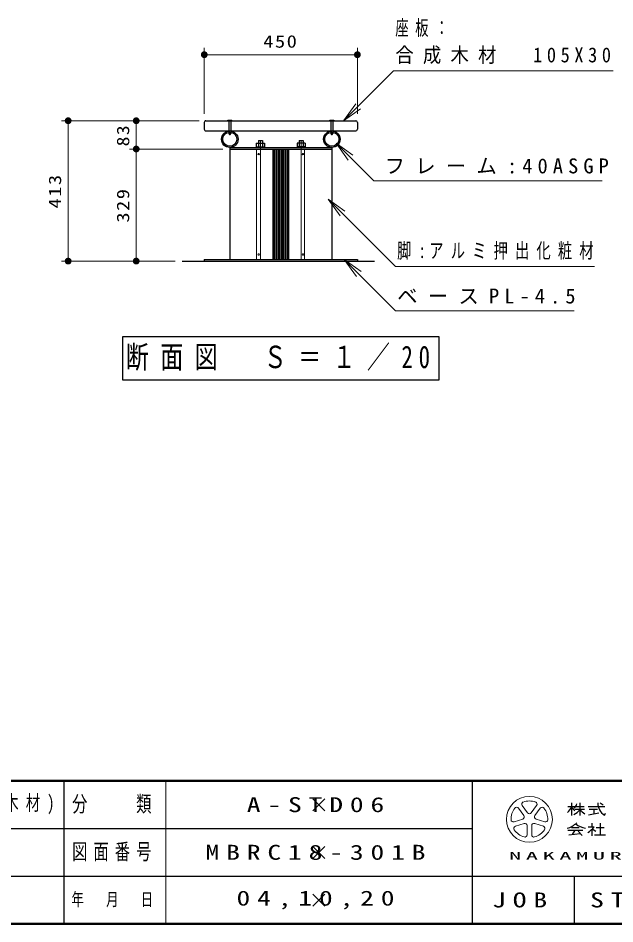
# Model space of a CAD drawing. Units: millimetres on the paper, with parts at other scales. Extents: x -365 to 0, y 0 to 257.
# Drawn here: x -136.7 to -49, y 0 to 133.1 of the extents above; entities that cross this region are included whole.
import ezdxf

# ---------------------------------------------------------------- set-up
doc = ezdxf.new("R2010")
doc.units = ezdxf.units.MM
doc.linetypes.add('USER2', pattern=[6, 3, -1, 1, -1])
doc.layers.add('layer1', color=7, linetype='Continuous', lineweight=25)
doc.layers.add('layer2', color=4, linetype='Continuous', lineweight=13)
doc.styles.add('ＭＳ ゴシック', font='')
doc.styles.get('ＭＳ ゴシック').set_extended_font_data('MS Gothic')

# ---------------------------------------------------------------- blocks, each defined once
blk = doc.blocks.new('x')
at = {"color": 0, "linetype": 'Continuous', "lineweight": -2}
for p, q in [((-0.884, -0.884), (0.884, 0.884)), ((0.884, -0.884), (-0.884, 0.884))]:
    blk.add_line(p, q, dxfattribs=at)
blk = doc.blocks.new('filled_dot')
at = {"color": 0, "linetype": 'Continuous', "lineweight": -2, "const_width": 1.25}
blk.add_lwpolyline([(-0.625, 0, 1), (0.625, 0, 1)], format="xyb", close=True, dxfattribs=at)
blk = doc.blocks.new('open_arrow')
at = {"color": 0, "linetype": 'Continuous', "lineweight": -2}
blk.add_lwpolyline([(7.5, 1.25), (0, 0), (7.5, -1.25)], dxfattribs=at)

msp = doc.modelspace()

# ---------------------------------------------------------------- linework, layer by layer
at = {"layer": 'layer1', "lineweight": 13}
for p, q in [((-109.353, 119.021), (-109.353, 128.727)), ((-86.853, 119.021), (-86.853, 128.727)), ((-109.353, 127.727), (-86.853, 127.727)), ((-110.103, 118.021), (-130.353, 118.021)), ((-129.353, 97.396), (-129.353, 118.021)), ((-119.353, 113.866), (-119.353, 118.021)), ((-106.603, 113.866), (-120.353, 113.866)), ((-119.353, 97.396), (-119.353, 113.866)), ((-101.653, 113.866), (-101.653, 97.616)), ((-101.103, 113.866), (-101.103, 97.616)), ((-99.29, 113.866), (-99.29, 97.616)), ((-99.115, 113.866), (-99.115, 97.616)), ((-99.015, 113.866), (-99.015, 97.616)), ((-98.84, 113.866), (-98.84, 97.616)), ((-98.74, 113.866), (-98.74, 97.616)), ((-98.565, 113.866), (-98.565, 97.616)), ((-98.465, 113.866), (-98.465, 97.616)), ((-98.29, 113.866), (-98.29, 97.616)), ((-98.19, 113.866), (-98.19, 97.616)), ((-98.015, 113.866), (-98.015, 97.616)), ((-97.915, 113.866), (-97.915, 97.616)), ((-97.74, 113.866), (-97.74, 97.616)), ((-97.64, 113.866), (-97.64, 97.616)), ((-97.465, 113.866), (-97.465, 97.616)), ((-97.365, 113.866), (-97.365, 97.616)), ((-97.19, 113.866), (-97.19, 97.616)), ((-97.09, 113.866), (-97.09, 97.616)), ((-96.915, 113.866), (-96.915, 97.616)), ((-95.103, 113.866), (-95.103, 97.616)), ((-94.603, 113.866), (-94.603, 97.616)), ((-113.611, 97.396), (-130.353, 97.396))]:
    msp.add_line(p, q, dxfattribs=at)
at = {"layer": 'layer1'}
for p, q in [((-109.353, 117.771), (-109.353, 116.771)), ((-109.103, 118.021), (-87.103, 118.021)), ((-105.928, 118.071), (-105.853, 118.121)), ((-105.928, 118.071), (-105.928, 118.021)), ((-105.928, 118.071), (-105.278, 118.071)), ((-105.853, 118.121), (-105.353, 118.121)), ((-105.753, 118.021), (-105.753, 116.134)), ((-105.453, 118.021), (-105.453, 116.134)), ((-105.353, 118.121), (-105.278, 118.071)), ((-105.278, 118.071), (-105.278, 118.021)), ((-90.928, 118.071), (-90.853, 118.121)), ((-90.928, 118.071), (-90.928, 118.021)), ((-90.928, 118.071), (-90.278, 118.071)), ((-90.853, 118.121), (-90.353, 118.121)), ((-90.753, 118.021), (-90.753, 116.134)), ((-90.453, 118.021), (-90.453, 116.134)), ((-90.353, 118.121), (-90.278, 118.071)), ((-90.278, 118.071), (-90.278, 118.021)), ((-86.853, 117.771), (-86.853, 116.771)), ((-109.103, 116.521), (-87.103, 116.521)), ((-105.753, 116.134), (-105.453, 116.134)), ((-105.753, 116.134), (-105.64, 116.021)), ((-105.64, 116.021), (-105.565, 116.021)), ((-105.565, 116.021), (-105.453, 116.134)), ((-90.753, 116.134), (-90.453, 116.134)), ((-90.753, 116.134), (-90.64, 116.021)), ((-90.64, 116.021), (-90.565, 116.021)), ((-90.565, 116.021), (-90.453, 116.134)), ((-101.703, 114.706), (-101.703, 114.091)), ((-101.703, 114.706), (-100.503, 114.706)), ((-101.403, 115.116), (-101.403, 114.206)), ((-101.403, 115.116), (-100.803, 115.116)), ((-100.803, 115.116), (-100.803, 114.206)), ((-100.503, 114.706), (-100.503, 114.091)), ((-95.703, 114.706), (-95.703, 114.091)), ((-94.503, 114.706), (-95.703, 114.706)), ((-95.403, 115.116), (-95.403, 114.206)), ((-95.403, 115.116), (-94.803, 115.116)), ((-94.803, 115.116), (-94.803, 114.206)), ((-94.503, 114.706), (-94.503, 114.091)), ((-105.603, 114.091), (-90.603, 114.091)), ((-105.603, 114.091), (-105.603, 97.616)), ((-105.603, 113.866), (-90.603, 113.866)), ((-101.703, 114.206), (-100.503, 114.206)), ((-94.503, 114.206), (-95.703, 114.206)), ((-90.603, 114.091), (-90.603, 97.616)), ((-112.611, 97.391), (-84.32, 97.391)), ((-109.353, 97.616), (-109.353, 97.391)), ((-109.353, 97.616), (-86.853, 97.616)), ((-86.853, 97.616), (-86.853, 97.391)), ((-74.853, 86.266), (-121.353, 86.266)), ((-121.353, 86.266), (-121.353, 79.966)), ((-74.853, 79.966), (-74.853, 86.266)), ((-121.353, 79.966), (-74.853, 79.966))]:
    msp.add_line(p, q, dxfattribs=at)
at = {"layer": 'layer1', "linetype": 'USER2', "lineweight": 13}
for p, q in [((-101.103, 115.06), (-101.103, 113.866)), ((-95.103, 115.06), (-95.103, 113.866))]:
    msp.add_line(p, q, dxfattribs=at)
at = {"layer": 'layer1', "lineweight": 13}
for points in [[(-88.867, 118.021), (-81.55, 125.339), (-49.271, 125.339)], [(-89.97, 114.722), (-84.432, 109.184), (-50.857, 109.184)], [(-91.152, 106.506), (-81.241, 96.595), (-52.005, 96.595)], [(-88.772, 97.616), (-81.241, 90.085), (-55.005, 90.085)]]:
    msp.add_lwpolyline(points, dxfattribs=at)
at = {"layer": 'layer1'}
for centre, radius in [((-105.603, 115.306), 1.215), ((-105.603, 115.306), 1.04), ((-90.603, 115.306), 1.215), ((-90.603, 115.306), 1.04)]:
    msp.add_circle(centre, radius, dxfattribs=at)
at = {"layer": 'layer1', "lineweight": 13}
for centre in [(-101.353, 113.116), (-94.853, 113.116), (-101.353, 98.366), (-94.853, 98.366)]:
    msp.add_circle(centre, 0.113, dxfattribs=at)
at = {"layer": 'layer1'}
for centre, start, end in [((-109.103, 117.771), 90, 180.00001), ((-87.103, 117.771), 0, 90), ((-109.103, 116.771), 179.99999, 270), ((-87.103, 116.771), 270, 0)]:
    msp.add_arc(centre, 0.25, start, end, dxfattribs=at)
at = {"layer": 'layer2', "color": 3, "lineweight": 50}
msp.add_line((-365, 21), (0, 21), dxfattribs=at)
at = {"layer": 'layer2', "color": 211, "lineweight": 25}
for p, q in [((-130, 21), (-130, 0)), ((-70, 21), (-70, 0)), ((-182.5, 14), (-70, 14)), ((-237.5, 7), (0, 7))]:
    msp.add_line(p, q, dxfattribs=at)
at = {"layer": 'layer2', "color": 7}
msp.add_line((-115, 21), (-115, 0), dxfattribs=at)
at = {"layer": 'layer2'}
for p, q in [((-62.629, 17.393), (-61.844, 16.313)), ((-61.298, 16.313), (-60.513, 17.393)), ((-62.39, 15.917), (-63.175, 16.997)), ((-59.967, 16.997), (-60.752, 15.917)), ((-63.828, 14.985), (-62.559, 15.397)), ((-62.35, 14.755), (-63.62, 14.343)), ((-59.522, 14.343), (-60.792, 14.755)), ((-60.583, 15.397), (-59.313, 14.985)), ((-61.908, 13.099), (-61.908, 14.434)), ((-61.233, 14.434), (-61.233, 13.099))]:
    msp.add_line(p, q, dxfattribs=at)
at = {"layer": 'layer2', "lineweight": 25}
for p, q in [((-55.361, 17.793), (-55.361, 15.903)), ((-54.146, 17.793), (-54.146, 15.903)), ((-50.719, 17.467), (-51.16, 17.761)), ((-55.901, 17.253), (-54.956, 17.253)), ((-54.915, 16.848), (-53.471, 16.848)), ((-54.769, 17.253), (-53.525, 17.253)), ((-52.931, 17.253), (-50.501, 17.253)), ((-52.889, 16.02), (-51.353, 16.327)), ((-52.796, 16.848), (-51.581, 16.848)), ((-52.121, 16.848), (-52.121, 16.173)), ((-52.391, 14.823), (-52.391, 14.283)), ((-51.176, 14.823), (-51.176, 13.068)), ((-55.901, 13.784), (-53.741, 13.784)), ((-55.361, 14.148), (-54.281, 14.148)), ((-54.899, 13.784), (-55.289, 13.136)), ((-54.416, 13.607), (-53.81, 13.001)), ((-52.931, 14.283), (-52.051, 14.283)), ((-52.391, 13.91), (-52.391, 12.933)), ((-52.34, 13.96), (-51.796, 13.646)), ((-51.783, 14.148), (-50.568, 14.148)), ((-55.765, 13.067), (-54.113, 13.304)), ((-51.986, 13.068), (-50.366, 13.068))]:
    msp.add_line(p, q, dxfattribs=at)
at = {"layer": 'layer2', "color": 7, "lineweight": 25}
msp.add_line((-55, 7), (-55, 0), dxfattribs=at)
at = {"layer": 'layer2', "color": 2, "lineweight": 50}
msp.add_line((-365, 0), (0, 0), dxfattribs=at)
at = {"layer": 'layer2'}
msp.add_circle((-61.571, 15.363), 3.375, dxfattribs=at)
for centre, radius, start, end in [((-62.356, 17.592), 0.338, 109.39847, 215.99997), ((-61.571, 15.363), 2.7, 70.60155, 109.39847), ((-60.786, 17.592), 0.338, 324, 70.60155), ((-61.571, 15.363), 2.7, 142.60154, 181.39846), ((-63.448, 16.798), 0.338, 35.99999, 142.60154), ((-61.571, 16.512), 0.338, 215.99998, 324), ((-59.694, 16.798), 0.338, 37.39846, 143.99995), ((-61.571, 15.363), 2.7, 358.60155, 37.39847), ((-63.933, 15.306), 0.338, 181.39848, 287.99997), ((-62.663, 15.718), 0.338, 287.99998, 35.99999), ((-62.246, 14.434), 0.338, 359.99997, 107.99999), ((-60.896, 14.434), 0.338, 71.99997, 179.99999), ((-60.479, 15.718), 0.338, 143.99996, 251.99999), ((-59.209, 15.306), 0.338, 252.00001, 358.60156), ((-63.516, 14.022), 0.338, 107.99999, 214.60154), ((-61.571, 15.363), 2.7, 214.60156, 253.39848), ((-61.571, 15.363), 2.7, 286.60155, 325.39847), ((-59.626, 14.022), 0.338, 325.39847, 71.99996), ((-62.246, 13.099), 0.338, 253.39847, 359.99997), ((-60.896, 13.099), 0.338, 179.99999, 286.60154)]:
    msp.add_arc(centre, radius, start, end, dxfattribs=at)
at = {"layer": 'layer2', "lineweight": 25}
for centre, radius, start, end in [((-56.002, 18.047), 1.467, 313.72108, 343.54317), ((-49.563, 17.694), 1.953, 177.09472, 240.51891), ((-57.466, 18.084), 2.285, 311.36185, 337.13638), ((-53.383, 18.427), 2.345, 212.50346, 230.00631), ((-56.374, 18.818), 3.034, 295.86917, 317.23866), ((-51.918, 18.818), 3.034, 222.76131, 240.10806), ((-51.54, 16.805), 1.299, 321.42112, 334.8249), ((-56.898, 17.257), 3.32, 285.11261, 313.40619), ((-52.77, 17.194), 3.192, 231.17281, 259.75506), ((-55.66, 17.226), 4.657, 304.87257, 320.80411)]:
    msp.add_arc(centre, radius, start, end, dxfattribs=at)

# ---------------------------------------------------------------- block references
at = {"layer": 'layer1', "lineweight": 13, "xscale": 0.4, "yscale": 0.4}
msp.add_blockref('filled_dot', (-109.353, 127.727), dxfattribs=at)
for name, p, rotation in [('filled_dot', (-86.853, 127.727), 180), ('open_arrow', (-88.867, 118.021), 45), ('filled_dot', (-129.353, 118.021), 270), ('filled_dot', (-119.353, 118.021), 270), ('open_arrow', (-89.97, 114.722), 315), ('filled_dot', (-119.353, 113.866), 270), ('open_arrow', (-91.152, 106.506), 315), ('filled_dot', (-129.353, 97.396), 90), ('filled_dot', (-119.353, 97.396), 90), ('open_arrow', (-88.772, 97.616), 315)]:
    msp.add_blockref(name, p, dxfattribs=dict(at, rotation=rotation))
at = {"layer": 'layer1'}
for p in [(-92.5, 17.5), (-92.5, 17.5), (-92.5, 10.5), (-92.5, 10.5), (-92.5, 3.5), (-92.5, 3.5)]:
    msp.add_blockref('x', p, dxfattribs=at)

# ---------------------------------------------------------------- texts
at = {"layer": 'layer1', "style": 'ＭＳ ゴシック'}
for s, insert, char_height, attachment_point in [('\\T1.5;\\W0.65;座板：', (-81.271, 130.339), 2.199, 7), ('\\T1.15;\\W1.2;450', (-98.103, 128.727), 1.833, 8), ('\\T1.5;\\W0.9;合成木材\u3000105X30', (-81.271, 126.339), 2.199, 7), ('\\T1.5;フレーム:40ASGP', (-82.857, 110.184), 2.199, 7), ('\\T1.5;\\W0.7;脚:アルミ押出化粧材', (-81.005, 97.595), 2.199, 7), ('\\T1.5;ベースPL-4.5', (-81.005, 91.085), 2.199, 7), ('\\T1.5;\\W0.75;断面図\u3000Ｓ＝１／20', (-98.103, 83.116), 3.299, 5), ('\\T1.5;\\W0.7;ユニットベンチ(合成木材)', (-149.75, 17.5), 2.199, 5), ('\\T1.5;\\W1.35;A-STD06', (-92.5, 17.5), 2.199, 5), ('\\T1.5;\\W1.35;MBRC18-301B', (-92.5, 10.5), 2.199, 5), ('\\T1.5;\\W1.35;04,10,20', (-92.5, 3.5), 2.199, 5), ('\\T1.5;\\W1.35;STD:1700-1', (-37.5, 3.5), 2.199, 5)]:
    msp.add_mtext(s, dxfattribs=dict(at, insert=insert, char_height=char_height, attachment_point=attachment_point))
at = {"layer": 'layer1', "char_height": 1.833, "attachment_point": 8, "rotation": 90, "style": 'ＭＳ ゴシック'}
for s, insert in [('\\T1.15;\\W1.15;83', (-120.353, 115.906)), ('\\T1.15;\\W1.2;413', (-130.353, 107.709)), ('\\T1.15;\\W1.2;329', (-120.353, 105.631))]:
    msp.add_mtext(s, dxfattribs=dict(at, insert=insert))
at = {"layer": 'layer2', "attachment_point": 5, "style": 'ＭＳ ゴシック'}
for s, insert, char_height in [('\\T1.4;\\W0.7;分\u3000\u3000類', (-122.5, 17.5), 2.346), ('\\T1.4;\\W0.7;図面番号', (-122.5, 10.5), 2.346), ('\\T1.4;\\W2.35;NAKAMURA\\~MFG.CORPORATION', (-35, 10), 1.1), ('\\T1.4;\\W0.7;年\u3000月\u3000日', (-122.5, 3.5), 1.906), ('\\T1.5;\\W1.35;JOB', (-62.5, 3.5), 2.199)]:
    msp.add_mtext(s, dxfattribs=dict(at, insert=insert, char_height=char_height))

doc.saveas('drawing.dxf')
